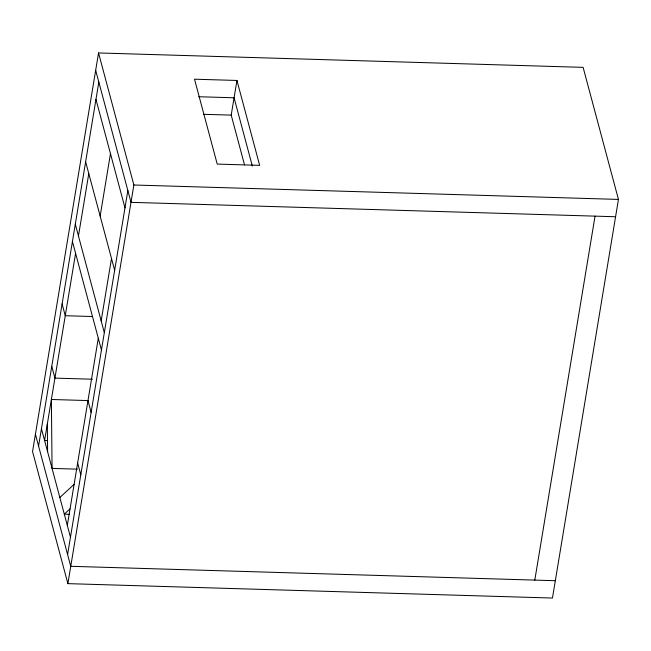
<?xml version="1.0" encoding="UTF-8"?>
<svg xmlns="http://www.w3.org/2000/svg" width="651" height="651" viewBox="0 0 651 651"><rect width="100%" height="100%" fill="white"/><g stroke="black" fill="none" stroke-linecap="round" stroke-linejoin="round"><path stroke-width="0.98" d="M98.545 52.951L32.55 451.582L67.883 583.638L552.455 598.049L618.45 199.418L583.117 67.362L98.545 52.951L133.87 185.006L67.883 583.638M38.572 446.041L98.83 82.075M75.589 253.32L44.593 440.499L47.637 440.597M78.454 235.987L88.788 173.589M100.156 216.083L110.467 153.644M67.313 525.398L98.301 338.211M101.165 320.878L111.5 258.48M67.598 554.514L127.848 190.548M244.524 164.89L231.211 115.121L236.948 80.464L194.511 79.202L217.222 164.093L259.659 165.354L236.948 80.464M534.797 580.106L595.047 216.132M59.843 497.486L74.1 484.377M70.039 508.887L64.303 514.168L69.372 514.314M198.718 96.739L234.075 97.788L252.352 166.095M203.69 114.307L231.211 115.121M133.87 185.006L618.45 199.418M615.577 216.75L131.006 202.339L95.673 70.284M92.597 316.524L65.255 315.711L62.105 303.919M92.393 379.224L54.928 378.109L51.771 366.318M87.844 400.568L51.388 399.486L52.064 468.403L77.379 469.159M555.327 580.716L70.747 566.305L35.423 434.25M95.957 99.408L124.992 207.929M85.631 161.798L114.666 270.32M75.304 224.196L104.323 332.669M72.432 241.529L101.45 350.002M87.966 400.601L91.124 412.392M77.64 462.999L80.797 474.791M41.444 428.716L70.463 537.181M47.328 423.996L47.604 451.729"/></g></svg>
